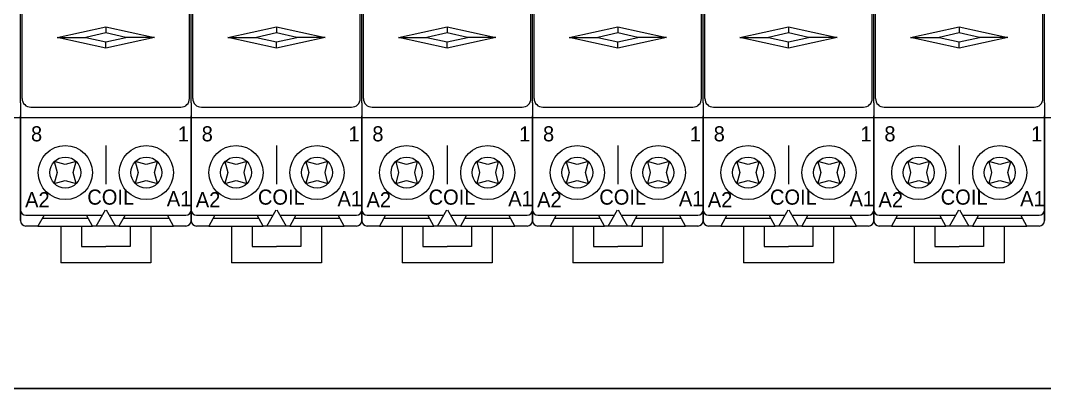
# Model space of a CAD drawing. Header units: millimetres. Extents: x -6000 to 26000, y -6000 to 26000.
# Drawn here: x 104.48 to 117.67, y -4369.93 to -4365.19 of the extents above; entities that cross this region are included whole.
import ezdxf

# ---------------------------------------------------------------- set-up
doc = ezdxf.new("R2010")
doc.units = ezdxf.units.MM
doc.header["$MEASUREMENT"] = 0
for name, color, linetype, lineweight in [('Чертеж и Рисунок_Ном._пера__1', 7, 'Continuous', 15), ('Чертеж и Рисунок_Ном._пера__21', 7, 'Continuous', 30), ('Чертеж и Рисунок_Ном._пера__7', 7, 'Continuous', 15)]:
    doc.layers.add(name, color=color, linetype=linetype, lineweight=lineweight)
doc.styles.add('СГЕНЕРИР_СТИЛЬ_2', font='')
doc.styles.get('СГЕНЕРИР_СТИЛЬ_2').set_extended_font_data('Arial')

msp = doc.modelspace()

# ---------------------------------------------------------------- linework, layer by layer
at = {"layer": 'Чертеж и Рисунок_Ном._пера__21', "color": 7, "linetype": 'Continuous', "lineweight": 30}
msp.add_line((84.398, -4369.925), (155.339, -4369.925), dxfattribs=at)
at = {"layer": 'Чертеж и Рисунок_Ном._пера__7', "color": 7, "linetype": 'Continuous', "lineweight": 15}
for p, q in [((104.484, -4366.248), (104.484, -4362.603)), ((106.682, -4366.248), (106.682, -4362.603)), ((108.88, -4366.248), (108.88, -4362.603)), ((111.078, -4366.248), (111.078, -4362.603)), ((113.276, -4366.248), (113.276, -4362.603)), ((115.473, -4366.248), (115.473, -4362.603)), ((117.671, -4366.248), (117.671, -4362.603)), ((104.505, -4365.399), (104.505, -4364.843)), ((106.661, -4365.399), (106.661, -4364.843)), ((106.703, -4365.399), (106.703, -4364.843)), ((108.859, -4365.399), (108.859, -4364.843)), ((108.901, -4365.399), (108.901, -4364.843)), ((111.057, -4365.399), (111.057, -4364.843)), ((111.099, -4365.399), (111.099, -4364.843)), ((113.255, -4365.399), (113.255, -4364.843)), ((113.296, -4365.399), (113.296, -4364.843)), ((115.453, -4365.399), (115.453, -4364.843)), ((115.494, -4365.399), (115.494, -4364.843)), ((117.65, -4365.399), (117.65, -4364.843)), ((104.484, -4366.248), (104.484, -4364.926)), ((106.682, -4366.248), (106.682, -4364.926)), ((108.88, -4366.248), (108.88, -4364.926)), ((111.078, -4366.248), (111.078, -4364.926)), ((113.276, -4366.248), (113.276, -4364.926)), ((115.473, -4366.248), (115.473, -4364.926)), ((117.671, -4366.248), (117.671, -4364.926)), ((104.957, -4365.406), (105.583, -4365.267)), ((105.583, -4365.267), (106.209, -4365.406)), ((105.583, -4365.267), (105.583, -4365.348)), ((107.155, -4365.406), (107.781, -4365.267)), ((107.781, -4365.267), (108.407, -4365.406)), ((107.781, -4365.267), (107.781, -4365.348)), ((109.353, -4365.406), (109.979, -4365.267)), ((109.979, -4365.267), (110.605, -4365.406)), ((109.979, -4365.267), (109.979, -4365.348)), ((111.551, -4365.406), (112.177, -4365.267)), ((112.177, -4365.267), (112.803, -4365.406)), ((112.177, -4365.267), (112.177, -4365.348)), ((113.749, -4365.406), (114.375, -4365.267)), ((114.375, -4365.267), (115, -4365.406)), ((114.375, -4365.267), (114.375, -4365.348)), ((115.946, -4365.406), (116.572, -4365.267)), ((116.572, -4365.267), (117.198, -4365.406)), ((116.572, -4365.267), (116.572, -4365.348)), ((104.505, -4366.192), (104.505, -4365.399)), ((105.583, -4365.545), (104.957, -4365.406)), ((104.957, -4365.406), (105.324, -4365.406)), ((105.583, -4365.348), (105.324, -4365.406)), ((105.324, -4365.406), (105.583, -4365.464)), ((105.843, -4365.406), (105.583, -4365.348)), ((106.209, -4365.406), (105.583, -4365.545)), ((105.583, -4365.464), (105.843, -4365.406)), ((106.209, -4365.406), (105.843, -4365.406)), ((106.661, -4366.192), (106.661, -4365.399)), ((106.703, -4366.192), (106.703, -4365.399)), ((107.781, -4365.545), (107.155, -4365.406)), ((107.155, -4365.406), (107.522, -4365.406)), ((107.781, -4365.348), (107.522, -4365.406)), ((107.522, -4365.406), (107.781, -4365.464)), ((108.041, -4365.406), (107.781, -4365.348)), ((108.407, -4365.406), (107.781, -4365.545)), ((107.781, -4365.464), (108.041, -4365.406)), ((108.407, -4365.406), (108.041, -4365.406)), ((108.859, -4366.192), (108.859, -4365.399)), ((108.901, -4366.192), (108.901, -4365.399)), ((109.979, -4365.545), (109.353, -4365.406)), ((109.353, -4365.406), (109.719, -4365.406)), ((109.979, -4365.348), (109.719, -4365.406)), ((109.719, -4365.406), (109.979, -4365.464)), ((110.239, -4365.406), (109.979, -4365.348)), ((110.605, -4365.406), (109.979, -4365.545)), ((109.979, -4365.464), (110.239, -4365.406)), ((110.605, -4365.406), (110.239, -4365.406)), ((111.057, -4366.192), (111.057, -4365.399)), ((111.099, -4366.192), (111.099, -4365.399)), ((112.177, -4365.545), (111.551, -4365.406)), ((111.551, -4365.406), (111.917, -4365.406)), ((112.177, -4365.348), (111.917, -4365.406)), ((111.917, -4365.406), (112.177, -4365.464)), ((112.436, -4365.406), (112.177, -4365.348)), ((112.803, -4365.406), (112.177, -4365.545)), ((112.177, -4365.464), (112.436, -4365.406)), ((112.803, -4365.406), (112.436, -4365.406)), ((113.255, -4366.192), (113.255, -4365.399)), ((113.296, -4366.192), (113.296, -4365.399)), ((114.375, -4365.545), (113.749, -4365.406)), ((113.749, -4365.406), (114.115, -4365.406)), ((114.375, -4365.348), (114.115, -4365.406)), ((114.115, -4365.406), (114.375, -4365.464)), ((114.634, -4365.406), (114.375, -4365.348)), ((115, -4365.406), (114.375, -4365.545)), ((114.375, -4365.464), (114.634, -4365.406)), ((115, -4365.406), (114.634, -4365.406)), ((115.453, -4366.192), (115.453, -4365.399)), ((115.494, -4366.192), (115.494, -4365.399)), ((116.572, -4365.545), (115.946, -4365.406)), ((115.946, -4365.406), (116.313, -4365.406)), ((116.572, -4365.348), (116.313, -4365.406)), ((116.313, -4365.406), (116.572, -4365.464)), ((116.832, -4365.406), (116.572, -4365.348)), ((117.198, -4365.406), (116.572, -4365.545)), ((116.572, -4365.464), (116.832, -4365.406)), ((117.198, -4365.406), (116.832, -4365.406)), ((117.65, -4366.192), (117.65, -4365.399)), ((105.583, -4365.545), (105.583, -4365.464)), ((107.781, -4365.545), (107.781, -4365.464)), ((109.979, -4365.545), (109.979, -4365.464)), ((112.177, -4365.545), (112.177, -4365.464)), ((114.375, -4365.545), (114.375, -4365.464)), ((116.572, -4365.545), (116.572, -4365.464)), ((104.484, -4366.248), (104.484, -4367.764)), ((104.484, -4366.248), (104.484, -4367.764)), ((104.617, -4366.303), (106.55, -4366.303)), ((106.682, -4366.248), (106.682, -4367.764)), ((106.682, -4366.248), (106.682, -4367.764)), ((106.814, -4366.303), (108.748, -4366.303)), ((108.88, -4366.248), (108.88, -4367.764)), ((108.88, -4366.248), (108.88, -4367.764)), ((109.012, -4366.303), (110.946, -4366.303)), ((111.078, -4366.248), (111.078, -4367.764)), ((111.078, -4366.248), (111.078, -4367.764)), ((111.21, -4366.303), (113.144, -4366.303)), ((113.276, -4366.248), (113.276, -4367.764)), ((113.276, -4366.248), (113.276, -4367.764)), ((113.408, -4366.303), (115.341, -4366.303)), ((115.473, -4366.248), (115.473, -4367.764)), ((115.473, -4366.248), (115.473, -4367.764)), ((115.606, -4366.303), (117.539, -4366.303)), ((117.671, -4366.248), (117.671, -4367.764)), ((117.671, -4366.248), (117.671, -4367.764)), ((104.484, -4366.442), (102.287, -4366.442)), ((104.484, -4366.442), (102.287, -4366.442)), ((104.484, -4366.497), (104.484, -4366.415)), ((104.484, -4366.415), (104.484, -4366.497)), ((106.682, -4366.442), (104.484, -4366.442)), ((106.682, -4366.442), (104.484, -4366.442)), ((104.484, -4367.625), (104.484, -4366.497)), ((104.484, -4366.497), (104.484, -4367.625)), ((106.682, -4366.497), (106.682, -4366.415)), ((106.682, -4366.415), (106.682, -4366.497)), ((108.88, -4366.442), (106.682, -4366.442)), ((108.88, -4366.442), (106.682, -4366.442)), ((106.682, -4367.625), (106.682, -4366.497)), ((106.682, -4366.497), (106.682, -4367.625)), ((108.88, -4366.497), (108.88, -4366.415)), ((108.88, -4366.415), (108.88, -4366.497)), ((111.078, -4366.442), (108.88, -4366.442)), ((111.078, -4366.442), (108.88, -4366.442)), ((108.88, -4367.625), (108.88, -4366.497)), ((108.88, -4366.497), (108.88, -4367.625)), ((111.078, -4366.497), (111.078, -4366.415)), ((111.078, -4366.415), (111.078, -4366.497)), ((113.276, -4366.442), (111.078, -4366.442)), ((113.276, -4366.442), (111.078, -4366.442)), ((111.078, -4367.625), (111.078, -4366.497)), ((111.078, -4366.497), (111.078, -4367.625)), ((113.276, -4366.497), (113.276, -4366.415)), ((113.276, -4366.415), (113.276, -4366.497)), ((115.473, -4366.442), (113.276, -4366.442)), ((115.473, -4366.442), (113.276, -4366.442)), ((113.276, -4367.625), (113.276, -4366.497)), ((113.276, -4366.497), (113.276, -4367.625)), ((115.473, -4366.497), (115.473, -4366.415)), ((115.473, -4366.415), (115.473, -4366.497)), ((117.671, -4366.442), (115.473, -4366.442)), ((117.671, -4366.442), (115.473, -4366.442)), ((115.473, -4367.625), (115.473, -4366.497)), ((115.473, -4366.497), (115.473, -4367.625)), ((117.671, -4366.497), (117.671, -4366.415)), ((117.671, -4366.415), (117.671, -4366.497)), ((119.869, -4366.442), (117.671, -4366.442)), ((119.869, -4366.442), (117.671, -4366.442)), ((117.671, -4367.625), (117.671, -4366.497)), ((117.671, -4366.497), (117.671, -4367.625)), ((105.583, -4366.795), (105.583, -4367.294)), ((107.781, -4366.795), (107.781, -4367.294)), ((109.979, -4366.795), (109.979, -4367.294)), ((112.177, -4366.795), (112.177, -4367.294)), ((114.375, -4366.795), (114.375, -4367.294)), ((116.572, -4366.795), (116.572, -4367.294)), ((104.92, -4367.003), (104.958, -4367.145)), ((105.062, -4367.041), (104.92, -4367.003)), ((105.203, -4367.003), (105.062, -4367.041)), ((105.165, -4367.145), (105.203, -4367.003)), ((106.105, -4367.041), (105.963, -4367.003)), ((105.963, -4367.003), (106.001, -4367.145)), ((106.247, -4367.003), (106.105, -4367.041)), ((106.209, -4367.145), (106.247, -4367.003)), ((107.118, -4367.003), (107.156, -4367.145)), ((107.26, -4367.041), (107.118, -4367.003)), ((107.401, -4367.003), (107.26, -4367.041)), ((107.363, -4367.145), (107.401, -4367.003)), ((108.303, -4367.041), (108.161, -4367.003)), ((108.161, -4367.003), (108.199, -4367.145)), ((108.444, -4367.003), (108.303, -4367.041)), ((108.406, -4367.145), (108.444, -4367.003)), ((109.316, -4367.003), (109.354, -4367.145)), ((109.457, -4367.041), (109.316, -4367.003)), ((109.599, -4367.003), (109.457, -4367.041)), ((109.561, -4367.145), (109.599, -4367.003)), ((110.501, -4367.041), (110.359, -4367.003)), ((110.359, -4367.003), (110.397, -4367.145)), ((110.642, -4367.003), (110.501, -4367.041)), ((110.604, -4367.145), (110.642, -4367.003)), ((111.513, -4367.003), (111.551, -4367.145)), ((111.655, -4367.041), (111.513, -4367.003)), ((111.797, -4367.003), (111.655, -4367.041)), ((111.759, -4367.145), (111.797, -4367.003)), ((112.698, -4367.041), (112.557, -4367.003)), ((112.557, -4367.003), (112.595, -4367.145)), ((112.84, -4367.003), (112.698, -4367.041)), ((112.802, -4367.145), (112.84, -4367.003)), ((113.711, -4367.003), (113.749, -4367.145)), ((113.853, -4367.041), (113.711, -4367.003)), ((113.995, -4367.003), (113.853, -4367.041)), ((113.957, -4367.145), (113.995, -4367.003)), ((114.896, -4367.041), (114.754, -4367.003)), ((114.754, -4367.003), (114.792, -4367.145)), ((115.038, -4367.003), (114.896, -4367.041)), ((115, -4367.145), (115.038, -4367.003)), ((115.909, -4367.003), (115.947, -4367.145)), ((116.051, -4367.041), (115.909, -4367.003)), ((116.192, -4367.003), (116.051, -4367.041)), ((116.154, -4367.145), (116.192, -4367.003)), ((117.094, -4367.041), (116.952, -4367.003)), ((116.952, -4367.003), (116.99, -4367.145)), ((117.236, -4367.003), (117.094, -4367.041)), ((117.198, -4367.145), (117.236, -4367.003)), ((104.958, -4367.145), (104.92, -4367.286)), ((105.203, -4367.286), (105.165, -4367.145)), ((106.001, -4367.145), (105.963, -4367.286)), ((106.247, -4367.286), (106.209, -4367.145)), ((107.156, -4367.145), (107.118, -4367.286)), ((107.401, -4367.286), (107.363, -4367.145)), ((108.199, -4367.145), (108.161, -4367.286)), ((108.444, -4367.286), (108.406, -4367.145)), ((109.354, -4367.145), (109.316, -4367.286)), ((109.599, -4367.286), (109.561, -4367.145)), ((110.397, -4367.145), (110.359, -4367.286)), ((110.642, -4367.286), (110.604, -4367.145)), ((111.551, -4367.145), (111.513, -4367.286)), ((111.797, -4367.286), (111.759, -4367.145)), ((112.595, -4367.145), (112.557, -4367.286)), ((112.84, -4367.286), (112.802, -4367.145)), ((113.749, -4367.145), (113.711, -4367.286)), ((113.995, -4367.286), (113.957, -4367.145)), ((114.792, -4367.145), (114.754, -4367.286)), ((115.038, -4367.286), (115, -4367.145)), ((115.947, -4367.145), (115.909, -4367.286)), ((116.192, -4367.286), (116.154, -4367.145)), ((116.99, -4367.145), (116.952, -4367.286)), ((117.236, -4367.286), (117.198, -4367.145)), ((104.92, -4367.286), (105.062, -4367.249)), ((105.062, -4367.249), (105.203, -4367.286)), ((105.963, -4367.286), (106.105, -4367.249)), ((106.105, -4367.249), (106.247, -4367.286)), ((107.118, -4367.286), (107.26, -4367.249)), ((107.26, -4367.249), (107.401, -4367.286)), ((108.161, -4367.286), (108.303, -4367.249)), ((108.303, -4367.249), (108.444, -4367.286)), ((109.316, -4367.286), (109.457, -4367.249)), ((109.457, -4367.249), (109.599, -4367.286)), ((110.359, -4367.286), (110.501, -4367.249)), ((110.501, -4367.249), (110.642, -4367.286)), ((111.513, -4367.286), (111.655, -4367.249)), ((111.655, -4367.249), (111.797, -4367.286)), ((112.557, -4367.286), (112.698, -4367.249)), ((112.698, -4367.249), (112.84, -4367.286)), ((113.711, -4367.286), (113.853, -4367.249)), ((113.853, -4367.249), (113.995, -4367.286)), ((114.754, -4367.286), (114.896, -4367.249)), ((114.896, -4367.249), (115.038, -4367.286)), ((115.909, -4367.286), (116.051, -4367.249)), ((116.051, -4367.249), (116.192, -4367.286)), ((116.952, -4367.286), (117.094, -4367.249)), ((117.094, -4367.249), (117.236, -4367.286)), ((104.484, -4367.764), (104.484, -4367.625)), ((104.484, -4367.625), (104.484, -4367.764)), ((105.458, -4367.833), (105.579, -4367.625)), ((105.588, -4367.625), (105.709, -4367.833)), ((106.682, -4367.764), (106.682, -4367.625)), ((106.682, -4367.625), (106.682, -4367.764)), ((107.656, -4367.833), (107.776, -4367.625)), ((107.786, -4367.625), (107.906, -4367.833)), ((108.88, -4367.764), (108.88, -4367.625)), ((108.88, -4367.625), (108.88, -4367.764)), ((109.854, -4367.833), (109.974, -4367.625)), ((109.984, -4367.625), (110.104, -4367.833)), ((111.078, -4367.764), (111.078, -4367.625)), ((111.078, -4367.625), (111.078, -4367.764)), ((112.052, -4367.833), (112.172, -4367.625)), ((112.181, -4367.625), (112.302, -4367.833)), ((113.276, -4367.764), (113.276, -4367.625)), ((113.276, -4367.625), (113.276, -4367.764)), ((114.249, -4367.833), (114.37, -4367.625)), ((114.379, -4367.625), (114.5, -4367.833)), ((115.473, -4367.764), (115.473, -4367.625)), ((115.473, -4367.625), (115.473, -4367.764)), ((116.447, -4367.833), (116.568, -4367.625)), ((116.577, -4367.625), (116.697, -4367.833)), ((117.671, -4367.764), (117.671, -4367.625)), ((117.671, -4367.625), (117.671, -4367.764)), ((104.554, -4367.694), (105.538, -4367.694)), ((104.791, -4367.694), (104.71, -4367.833)), ((105.357, -4367.736), (104.766, -4367.736)), ((105.413, -4367.833), (105.333, -4367.694)), ((105.628, -4367.694), (106.613, -4367.694)), ((105.834, -4367.694), (105.753, -4367.833)), ((106.4, -4367.736), (105.81, -4367.736)), ((106.457, -4367.833), (106.376, -4367.694)), ((106.752, -4367.694), (107.736, -4367.694)), ((106.988, -4367.694), (106.908, -4367.833)), ((107.555, -4367.736), (106.964, -4367.736)), ((107.611, -4367.833), (107.531, -4367.694)), ((107.826, -4367.694), (108.81, -4367.694)), ((108.032, -4367.694), (107.951, -4367.833)), ((108.598, -4367.736), (108.007, -4367.736)), ((108.654, -4367.833), (108.574, -4367.694)), ((108.95, -4367.694), (109.934, -4367.694)), ((109.186, -4367.694), (109.106, -4367.833)), ((109.753, -4367.736), (109.162, -4367.736)), ((109.809, -4367.833), (109.729, -4367.694)), ((110.024, -4367.694), (111.008, -4367.694)), ((110.229, -4367.694), (110.149, -4367.833)), ((110.796, -4367.736), (110.205, -4367.736)), ((110.852, -4367.833), (110.772, -4367.694)), ((111.147, -4367.694), (112.132, -4367.694)), ((111.384, -4367.694), (111.304, -4367.833)), ((111.95, -4367.736), (111.36, -4367.736)), ((112.007, -4367.833), (111.926, -4367.694)), ((112.222, -4367.694), (113.206, -4367.694)), ((112.427, -4367.694), (112.347, -4367.833)), ((112.994, -4367.736), (112.403, -4367.736)), ((113.05, -4367.833), (112.97, -4367.694)), ((113.345, -4367.694), (114.33, -4367.694)), ((113.582, -4367.694), (113.501, -4367.833)), ((114.148, -4367.736), (113.558, -4367.736)), ((114.204, -4367.833), (114.124, -4367.694)), ((114.419, -4367.694), (115.404, -4367.694)), ((114.625, -4367.694), (114.545, -4367.833)), ((115.191, -4367.736), (114.601, -4367.736)), ((115.248, -4367.833), (115.167, -4367.694)), ((115.543, -4367.694), (116.527, -4367.694)), ((115.779, -4367.694), (115.699, -4367.833)), ((116.346, -4367.736), (115.755, -4367.736)), ((116.402, -4367.833), (116.322, -4367.694)), ((116.617, -4367.694), (117.602, -4367.694)), ((116.823, -4367.694), (116.742, -4367.833)), ((117.389, -4367.736), (116.799, -4367.736)), ((117.445, -4367.833), (117.365, -4367.694)), ((104.71, -4367.833), (104.554, -4367.833)), ((104.71, -4367.833), (105.413, -4367.833)), ((105.003, -4367.833), (105.003, -4368.306)), ((105.27, -4367.833), (105.27, -4368.098)), ((105.458, -4367.833), (105.413, -4367.833)), ((105.709, -4367.833), (105.458, -4367.833)), ((105.753, -4367.833), (105.709, -4367.833)), ((105.753, -4367.833), (106.457, -4367.833)), ((105.896, -4367.833), (105.896, -4368.098)), ((106.163, -4367.833), (106.163, -4368.306)), ((106.613, -4367.833), (106.457, -4367.833)), ((106.908, -4367.833), (106.752, -4367.833)), ((106.908, -4367.833), (107.611, -4367.833)), ((107.201, -4367.833), (107.201, -4368.306)), ((107.468, -4367.833), (107.468, -4368.098)), ((107.656, -4367.833), (107.611, -4367.833)), ((107.906, -4367.833), (107.656, -4367.833)), ((107.951, -4367.833), (107.906, -4367.833)), ((107.951, -4367.833), (108.654, -4367.833)), ((108.094, -4367.833), (108.094, -4368.098)), ((108.361, -4367.833), (108.361, -4368.306)), ((108.81, -4367.833), (108.654, -4367.833)), ((109.106, -4367.833), (108.95, -4367.833)), ((109.106, -4367.833), (109.809, -4367.833)), ((109.399, -4367.833), (109.399, -4368.306)), ((109.666, -4367.833), (109.666, -4368.098)), ((109.854, -4367.833), (109.809, -4367.833)), ((110.104, -4367.833), (109.854, -4367.833)), ((110.149, -4367.833), (110.104, -4367.833)), ((110.149, -4367.833), (110.852, -4367.833)), ((110.292, -4367.833), (110.292, -4368.098)), ((110.559, -4367.833), (110.559, -4368.306)), ((111.008, -4367.833), (110.852, -4367.833)), ((111.304, -4367.833), (111.147, -4367.833)), ((111.304, -4367.833), (112.007, -4367.833)), ((111.597, -4367.833), (111.597, -4368.306)), ((111.864, -4367.833), (111.864, -4368.098)), ((112.052, -4367.833), (112.007, -4367.833)), ((112.302, -4367.833), (112.052, -4367.833)), ((112.347, -4367.833), (112.302, -4367.833)), ((112.347, -4367.833), (113.05, -4367.833)), ((112.49, -4367.833), (112.49, -4368.098)), ((112.757, -4367.833), (112.757, -4368.306)), ((113.206, -4367.833), (113.05, -4367.833)), ((113.501, -4367.833), (113.345, -4367.833)), ((113.501, -4367.833), (114.204, -4367.833)), ((113.794, -4367.833), (113.794, -4368.306)), ((114.062, -4367.833), (114.062, -4368.098)), ((114.249, -4367.833), (114.204, -4367.833)), ((114.5, -4367.833), (114.249, -4367.833)), ((114.545, -4367.833), (114.5, -4367.833)), ((114.545, -4367.833), (115.248, -4367.833)), ((114.687, -4367.833), (114.687, -4368.098)), ((114.955, -4367.833), (114.955, -4368.306)), ((115.404, -4367.833), (115.248, -4367.833)), ((115.699, -4367.833), (115.543, -4367.833)), ((115.699, -4367.833), (116.402, -4367.833)), ((115.992, -4367.833), (115.992, -4368.306)), ((116.259, -4367.833), (116.259, -4368.098)), ((116.447, -4367.833), (116.402, -4367.833)), ((116.697, -4367.833), (116.447, -4367.833)), ((116.742, -4367.833), (116.697, -4367.833)), ((116.742, -4367.833), (117.445, -4367.833)), ((116.885, -4367.833), (116.885, -4368.098)), ((117.152, -4367.833), (117.152, -4368.306)), ((117.602, -4367.833), (117.445, -4367.833)), ((105.27, -4368.098), (105.583, -4368.098)), ((105.896, -4368.098), (105.583, -4368.098)), ((107.468, -4368.098), (107.781, -4368.098)), ((108.094, -4368.098), (107.781, -4368.098)), ((109.666, -4368.098), (109.979, -4368.098)), ((110.292, -4368.098), (109.979, -4368.098)), ((111.864, -4368.098), (112.177, -4368.098)), ((112.49, -4368.098), (112.177, -4368.098)), ((114.062, -4368.098), (114.375, -4368.098)), ((114.687, -4368.098), (114.375, -4368.098)), ((116.259, -4368.098), (116.572, -4368.098)), ((116.885, -4368.098), (116.572, -4368.098)), ((106.163, -4368.306), (105.003, -4368.306)), ((108.361, -4368.306), (107.201, -4368.306)), ((110.559, -4368.306), (109.399, -4368.306)), ((112.757, -4368.306), (111.597, -4368.306)), ((114.955, -4368.306), (113.794, -4368.306)), ((117.152, -4368.306), (115.992, -4368.306))]:
    msp.add_line(p, q, dxfattribs=at)
for centre, radius in [((105.062, -4367.145), 0.348), ((106.105, -4367.145), 0.348), ((107.26, -4367.145), 0.348), ((108.303, -4367.145), 0.348), ((109.457, -4367.145), 0.348), ((110.501, -4367.145), 0.348), ((111.655, -4367.145), 0.348), ((112.698, -4367.145), 0.348), ((113.853, -4367.145), 0.348), ((114.896, -4367.145), 0.348), ((116.051, -4367.145), 0.348), ((117.094, -4367.145), 0.348), ((105.062, -4367.145), 0.2), ((106.105, -4367.145), 0.2), ((107.26, -4367.145), 0.2), ((108.303, -4367.145), 0.2), ((109.457, -4367.145), 0.2), ((110.501, -4367.145), 0.2), ((111.655, -4367.145), 0.2), ((112.698, -4367.145), 0.2), ((113.853, -4367.145), 0.2), ((114.896, -4367.145), 0.2), ((116.051, -4367.145), 0.2), ((117.094, -4367.145), 0.2)]:
    msp.add_circle(centre, radius, dxfattribs=at)
for centre, radius, start, end in [((104.617, -4366.192), 0.111, 180, 270), ((106.55, -4366.192), 0.111, 270, 0), ((106.814, -4366.192), 0.111, 180, 270), ((108.748, -4366.192), 0.111, 270, 0), ((109.012, -4366.192), 0.111, 180, 270), ((110.946, -4366.192), 0.111, 270, 0), ((111.21, -4366.192), 0.111, 180, 270), ((113.143, -4366.192), 0.111, 270, 0), ((113.408, -4366.192), 0.111, 180, 270), ((115.341, -4366.192), 0.111, 270, 0), ((115.606, -4366.192), 0.111, 180, 270), ((117.539, -4366.192), 0.111, 270, 0), ((104.554, -4367.625), 0.0695, 180, 270), ((106.613, -4367.625), 0.0695, 270, 0), ((106.752, -4367.625), 0.0695, 180, 270), ((108.81, -4367.625), 0.0695, 270, 0), ((108.95, -4367.625), 0.0695, 180, 270), ((111.008, -4367.625), 0.0695, 270, 0), ((111.147, -4367.625), 0.0695, 180, 270), ((113.206, -4367.625), 0.0695, 270, 0), ((113.345, -4367.625), 0.0695, 180, 270), ((115.404, -4367.625), 0.0695, 270, 0), ((115.543, -4367.625), 0.0695, 180, 270), ((117.602, -4367.625), 0.0695, 270, 0), ((104.554, -4367.764), 0.0695, 180, 270), ((106.613, -4367.764), 0.0695, 270, 0), ((106.752, -4367.764), 0.0695, 180, 270), ((108.81, -4367.764), 0.0695, 270, 0), ((108.95, -4367.764), 0.0695, 180, 270), ((111.008, -4367.764), 0.0695, 270, 0), ((111.147, -4367.764), 0.0695, 180, 270), ((113.206, -4367.764), 0.0695, 270, 0), ((113.345, -4367.764), 0.0695, 180, 270), ((115.404, -4367.764), 0.0695, 270, 0), ((115.543, -4367.764), 0.0695, 180, 270), ((117.602, -4367.764), 0.0695, 270, 0)]:
    msp.add_arc(centre, radius, start, end, dxfattribs=at)

# ---------------------------------------------------------------- texts
at = {"layer": 'Чертеж и Рисунок_Ном._пера__1', "color": 7, "linetype": 'Continuous', "lineweight": 15, "char_height": 0.19474, "attachment_point": 7, "style": 'СГЕНЕРИР_СТИЛЬ_2'}
for s, insert in [('\\A1;{\\W0.950000x;\\pql;\\fArial|b0|i0|c204|p38;8}', (104.62, -4366.746)), ('\\A1;{\\W0.950000x;\\pql;\\fArial|b0|i0|c204|p38;1}', (106.509, -4366.745)), ('\\A1;{\\W0.950000x;\\pql;\\fArial|b0|i0|c204|p38;8}', (106.818, -4366.746)), ('\\A1;{\\W0.950000x;\\pql;\\fArial|b0|i0|c204|p38;1}', (108.707, -4366.745)), ('\\A1;{\\W0.950000x;\\pql;\\fArial|b0|i0|c204|p38;8}', (109.015, -4366.746)), ('\\A1;{\\W0.950000x;\\pql;\\fArial|b0|i0|c204|p38;1}', (110.905, -4366.745)), ('\\A1;{\\W0.950000x;\\pql;\\fArial|b0|i0|c204|p38;8}', (111.213, -4366.746)), ('\\A1;{\\W0.950000x;\\pql;\\fArial|b0|i0|c204|p38;1}', (113.103, -4366.745)), ('\\A1;{\\W0.950000x;\\pql;\\fArial|b0|i0|c204|p38;8}', (113.411, -4366.746)), ('\\A1;{\\W0.950000x;\\pql;\\fArial|b0|i0|c204|p38;1}', (115.3, -4366.745)), ('\\A1;{\\W0.950000x;\\pql;\\fArial|b0|i0|c204|p38;8}', (115.609, -4366.746)), ('\\A1;{\\W0.950000x;\\pql;\\fArial|b0|i0|c204|p38;1}', (117.498, -4366.745)), ('\\A1;{\\W0.950000x;\\pql;\\fArial|b0|i0|c204|p38;A2}', (104.544, -4367.592)), ('\\A1;{\\W0.950000x;\\pql;\\fArial|b0|i0|c204|p38;COIL}', (105.345, -4367.561)), ('\\A1;{\\W0.950000x;\\pql;\\fArial|b0|i0|c204|p38;A1}', (106.369, -4367.578)), ('\\A1;{\\W0.950000x;\\pql;\\fArial|b0|i0|c204|p38;A2}', (106.742, -4367.592)), ('\\A1;{\\W0.950000x;\\pql;\\fArial|b0|i0|c204|p38;COIL}', (107.542, -4367.561)), ('\\A1;{\\W0.950000x;\\pql;\\fArial|b0|i0|c204|p38;A1}', (108.567, -4367.578)), ('\\A1;{\\W0.950000x;\\pql;\\fArial|b0|i0|c204|p38;A2}', (108.94, -4367.592)), ('\\A1;{\\W0.950000x;\\pql;\\fArial|b0|i0|c204|p38;COIL}', (109.74, -4367.561)), ('\\A1;{\\W0.950000x;\\pql;\\fArial|b0|i0|c204|p38;A1}', (110.765, -4367.578)), ('\\A1;{\\W0.950000x;\\pql;\\fArial|b0|i0|c204|p38;A2}', (111.137, -4367.592)), ('\\A1;{\\W0.950000x;\\pql;\\fArial|b0|i0|c204|p38;COIL}', (111.938, -4367.561)), ('\\A1;{\\W0.950000x;\\pql;\\fArial|b0|i0|c204|p38;A1}', (112.963, -4367.578)), ('\\A1;{\\W0.950000x;\\pql;\\fArial|b0|i0|c204|p38;A2}', (113.335, -4367.592)), ('\\A1;{\\W0.950000x;\\pql;\\fArial|b0|i0|c204|p38;COIL}', (114.136, -4367.561)), ('\\A1;{\\W0.950000x;\\pql;\\fArial|b0|i0|c204|p38;A1}', (115.16, -4367.578)), ('\\A1;{\\W0.950000x;\\pql;\\fArial|b0|i0|c204|p38;A2}', (115.533, -4367.592)), ('\\A1;{\\W0.950000x;\\pql;\\fArial|b0|i0|c204|p38;COIL}', (116.334, -4367.561)), ('\\A1;{\\W0.950000x;\\pql;\\fArial|b0|i0|c204|p38;A1}', (117.358, -4367.578))]:
    msp.add_mtext(s, dxfattribs=dict(at, insert=insert))

doc.saveas('drawing.dxf')
